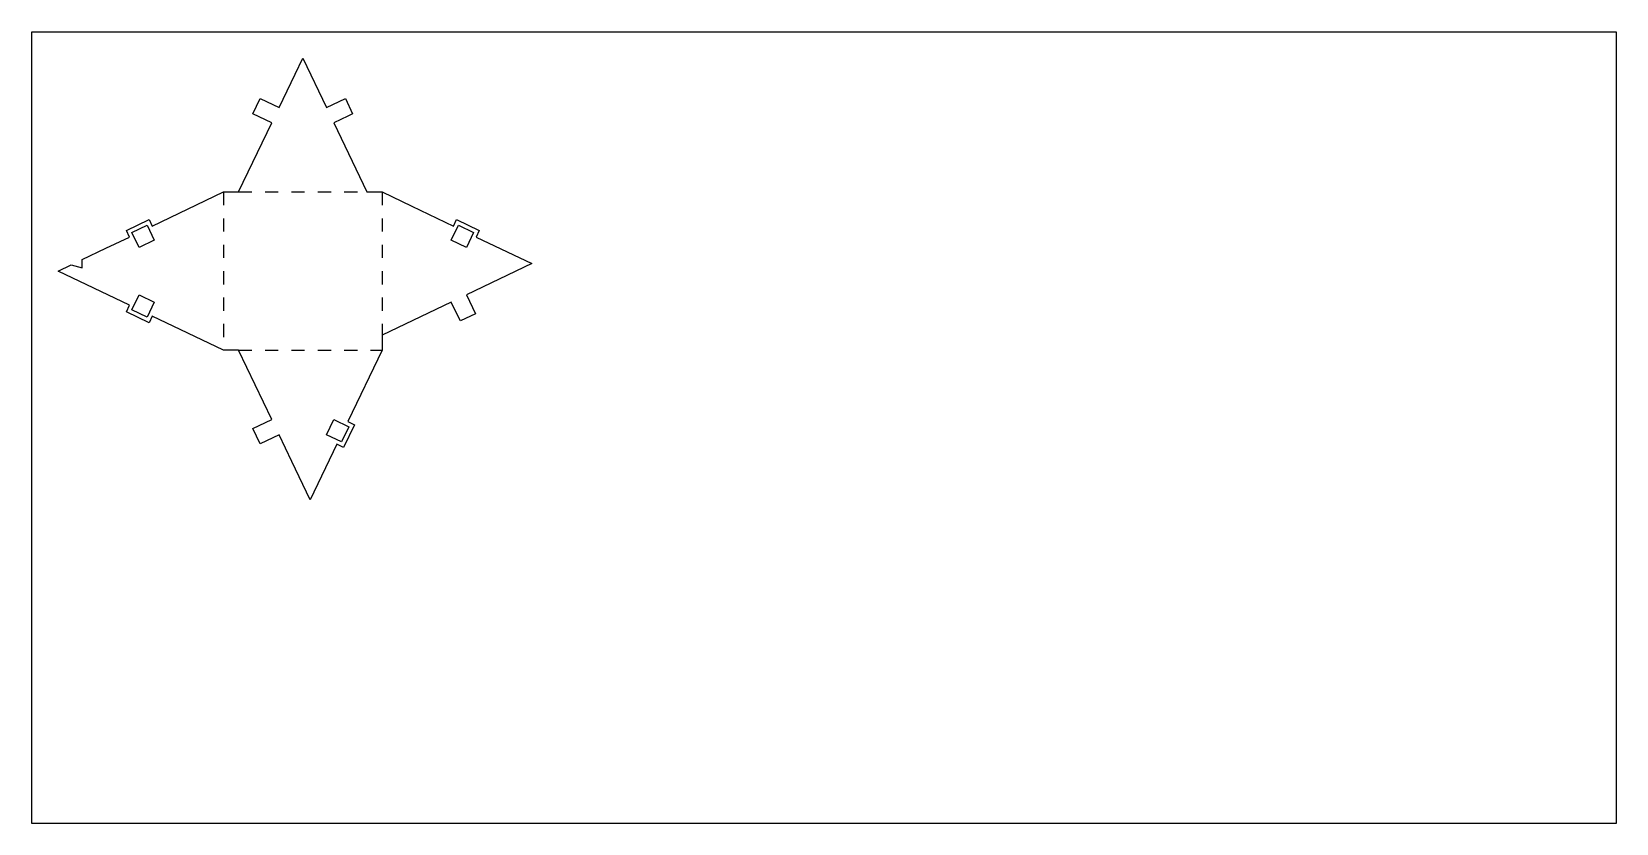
# Model space of a CAD drawing. Header units: metres. Extents: x 0 to 600, y 0 to 300.
import ezdxf

# ---------------------------------------------------------------- set-up
doc = ezdxf.new("R2010")
doc.units = ezdxf.units.M

msp = doc.modelspace()

# ---------------------------------------------------------------- linework, layer by layer
at = {"layer": '1'}
for p, q in [((99.737022, 283.917124), (102.64982, 290)), ((102.64982, 290), (111.645495, 271.214087)), ((93.654146, 271.214087), (99.737022, 283.917124)), ((83.784401, 268.899751), (86.526899, 274.626985)), ((86.526899, 274.626985), (93.654146, 271.214087)), ((111.645495, 271.214087), (118.772741, 274.626985)), ((118.772741, 274.626985), (121.515239, 268.899751)), ((78.345259, 239.244119), (90.911648, 265.486854)), ((90.911648, 265.486854), (83.784401, 268.899751)), ((119.706694, 268.033725), (114.387993, 265.486854)), ((114.387993, 265.486854), (126.954382, 239.244119)), ((121.515239, 268.899751), (119.706694, 268.033725)), ((45.620335, 226.300993), (72.64982, 239.244119)), ((72.64982, 239.244119), (78.345259, 239.244119)), ((126.954382, 239.244119), (132.64982, 239.244119)), ((132.64982, 239.244119), (143.948742, 233.833606)), ((35.835146, 224.681415), (44.425997, 228.795162)), ((44.425997, 228.795162), (45.620335, 226.300993)), ((143.948742, 233.833606), (159.679305, 226.300993)), ((159.679305, 226.300993), (160.873644, 228.795162)), ((160.873644, 228.795162), (169.464494, 224.681415)), ((28.098076, 217.910421), (37.029485, 222.187246)), ((37.029485, 222.187246), (35.835146, 224.681415)), ((37.952579, 223.935232), (43.679813, 226.67773)), ((40.679852, 218.239793), (37.952579, 223.935232)), ((43.679813, 226.67773), (46.407086, 220.982291)), ((158.892555, 220.982291), (161.619828, 226.67773)), ((161.619828, 226.67773), (167.347061, 223.935232)), ((167.347061, 223.935232), (164.619789, 218.239793)), ((169.464494, 224.681415), (168.270156, 222.187246)), ((168.270156, 222.187246), (189.352671, 212.091838)), ((19.166666, 213.633597), (28.098076, 217.910421)), ((46.407086, 220.982291), (40.679852, 218.239793)), ((164.619789, 218.239793), (158.892555, 220.982291)), ((10, 209.244119), (14.989044, 211.633133)), ((14.989044, 211.633133), (19.166666, 210.55008)), ((19.166666, 210.55008), (19.166666, 213.633597)), ((189.352671, 212.091838), (164.619789, 200.248445)), ((37.029485, 196.300993), (10, 209.244119)), ((37.952579, 194.553006), (40.679852, 200.248445)), ((40.679852, 200.248445), (46.407086, 197.505947)), ((164.619789, 200.248445), (168.032686, 193.121198)), ((35.835146, 193.806823), (37.029485, 196.300993)), ((44.425997, 189.693076), (35.835146, 193.806823)), ((43.679813, 191.810508), (37.952579, 194.553006)), ((46.407086, 197.505947), (43.679813, 191.810508)), ((45.620335, 192.187246), (44.425997, 189.693076)), ((72.64982, 179.244119), (45.620335, 192.187246)), ((158.892555, 197.505947), (132.64982, 184.939557)), ((160.635871, 193.865332), (158.892555, 197.505947)), ((162.305452, 190.3787), (160.635871, 193.865332)), ((168.032686, 193.121198), (162.305452, 190.3787)), ((132.64982, 184.939557), (132.64982, 179.244119)), ((78.345259, 179.244119), (72.64982, 179.244119)), ((90.911648, 153.001384), (78.345259, 179.244119)), ((132.64982, 179.244119), (119.706694, 152.214634)), ((83.784401, 149.588487), (90.911648, 153.001384)), ((111.645495, 147.274151), (114.387993, 153.001384)), ((114.387993, 153.001384), (120.083431, 150.274112)), ((120.083431, 150.274112), (117.340933, 144.546878)), ((122.200864, 151.020295), (118.087117, 142.429445)), ((119.706694, 152.214634), (122.200864, 151.020295)), ((86.526899, 143.861253), (83.784401, 149.588487)), ((93.654146, 147.274151), (86.526899, 143.861253)), ((98.514856, 137.123397), (93.654146, 147.274151)), ((117.340933, 144.546878), (111.645495, 147.274151)), ((115.592947, 143.623784), (105.497539, 122.541268)), ((118.087117, 142.429445), (115.592947, 143.623784)), ((105.497539, 122.541268), (98.514856, 137.123397))]:
    msp.add_line(p, q, dxfattribs=at)
at = {"layer": 'fold-line'}
for p, q in [((72.64982, 239.244119), (72.64982, 234.244119)), ((78.345259, 239.244119), (83.345259, 239.244119)), ((88.345259, 239.244119), (93.345259, 239.244119)), ((98.345259, 239.244119), (103.345259, 239.244119)), ((108.345259, 239.244119), (113.345259, 239.244119)), ((118.345259, 239.244119), (123.345259, 239.244119)), ((132.64982, 239.244119), (132.64982, 234.244119)), ((72.64982, 229.244119), (72.64982, 224.244119)), ((132.64982, 229.244119), (132.64982, 224.244119)), ((72.64982, 219.244119), (72.64982, 214.244119)), ((132.64982, 219.244119), (132.64982, 214.244119)), ((72.64982, 209.244119), (72.64982, 204.244119)), ((132.64982, 209.244119), (132.64982, 204.244119)), ((72.64982, 199.244119), (72.64982, 194.244119)), ((132.64982, 199.244119), (132.64982, 194.244119)), ((72.64982, 189.244119), (72.64982, 184.244119)), ((132.64982, 189.244119), (132.64982, 184.939557)), ((78.345259, 179.244119), (83.345259, 179.244119)), ((88.345259, 179.244119), (93.345259, 179.244119)), ((98.345259, 179.244119), (103.345259, 179.244119)), ((108.345259, 179.244119), (113.345259, 179.244119)), ((118.345259, 179.244119), (123.345259, 179.244119)), ((128.345259, 179.244119), (132.64982, 179.244119))]:
    msp.add_line(p, q, dxfattribs=at)
at = {"layer": 'sheet_boundary'}
for p, q in [((0, 300), (600, 300)), ((0, 0), (0, 300)), ((600, 300), (600, 0)), ((600, 0), (0, 0))]:
    msp.add_line(p, q, dxfattribs=at)

doc.saveas('drawing.dxf')
